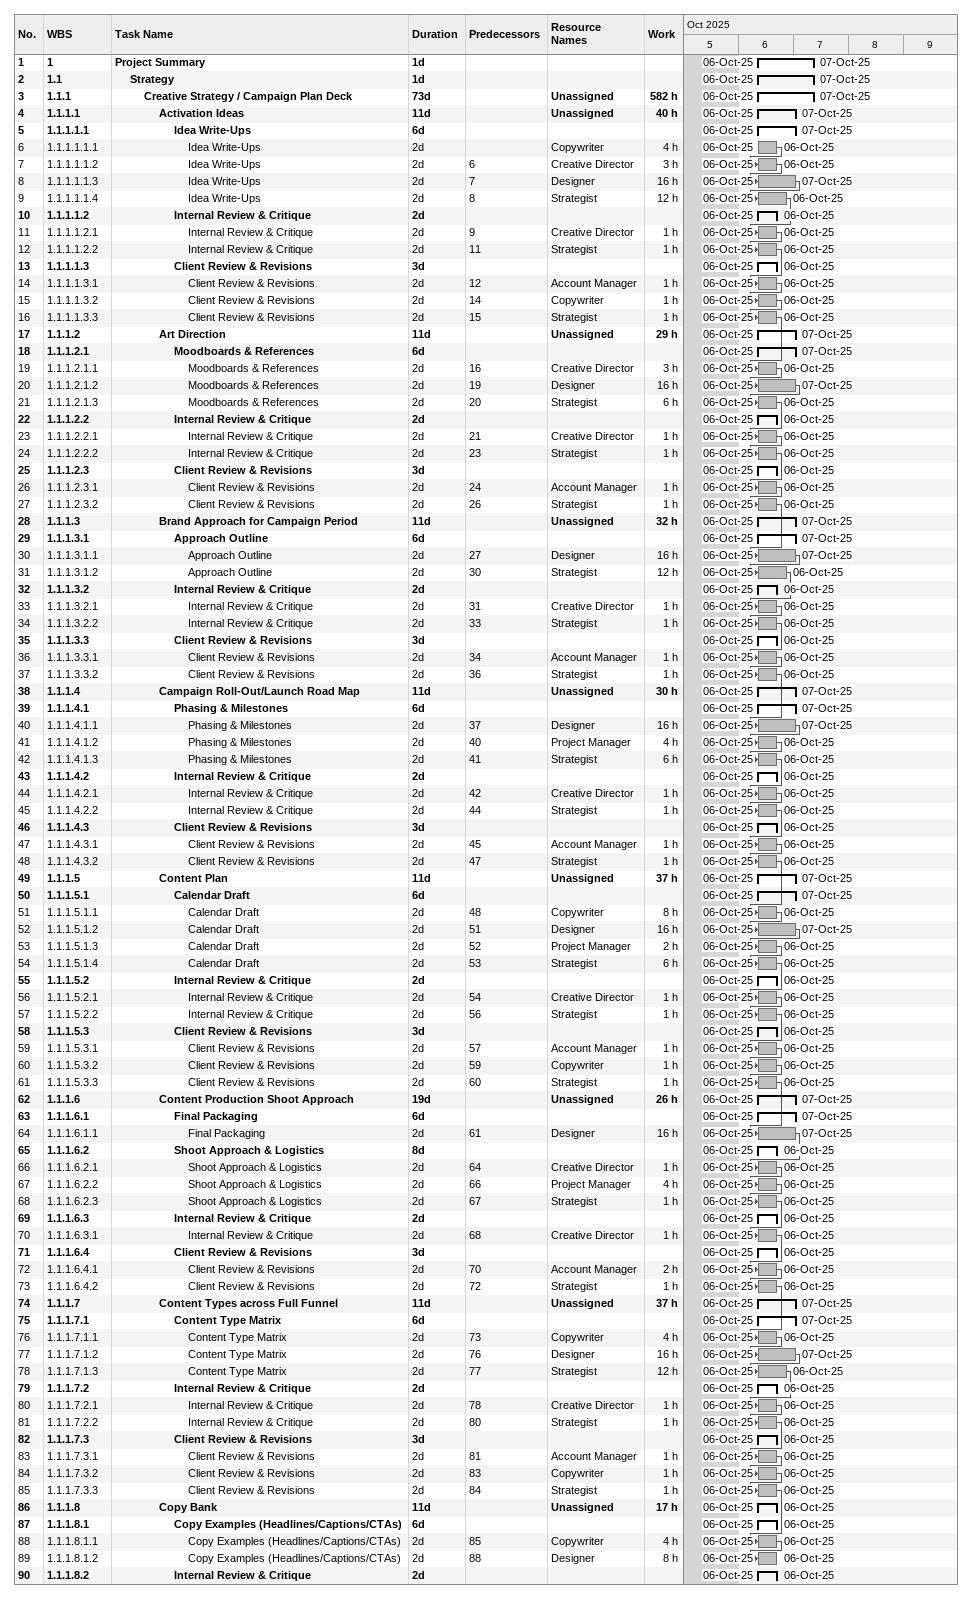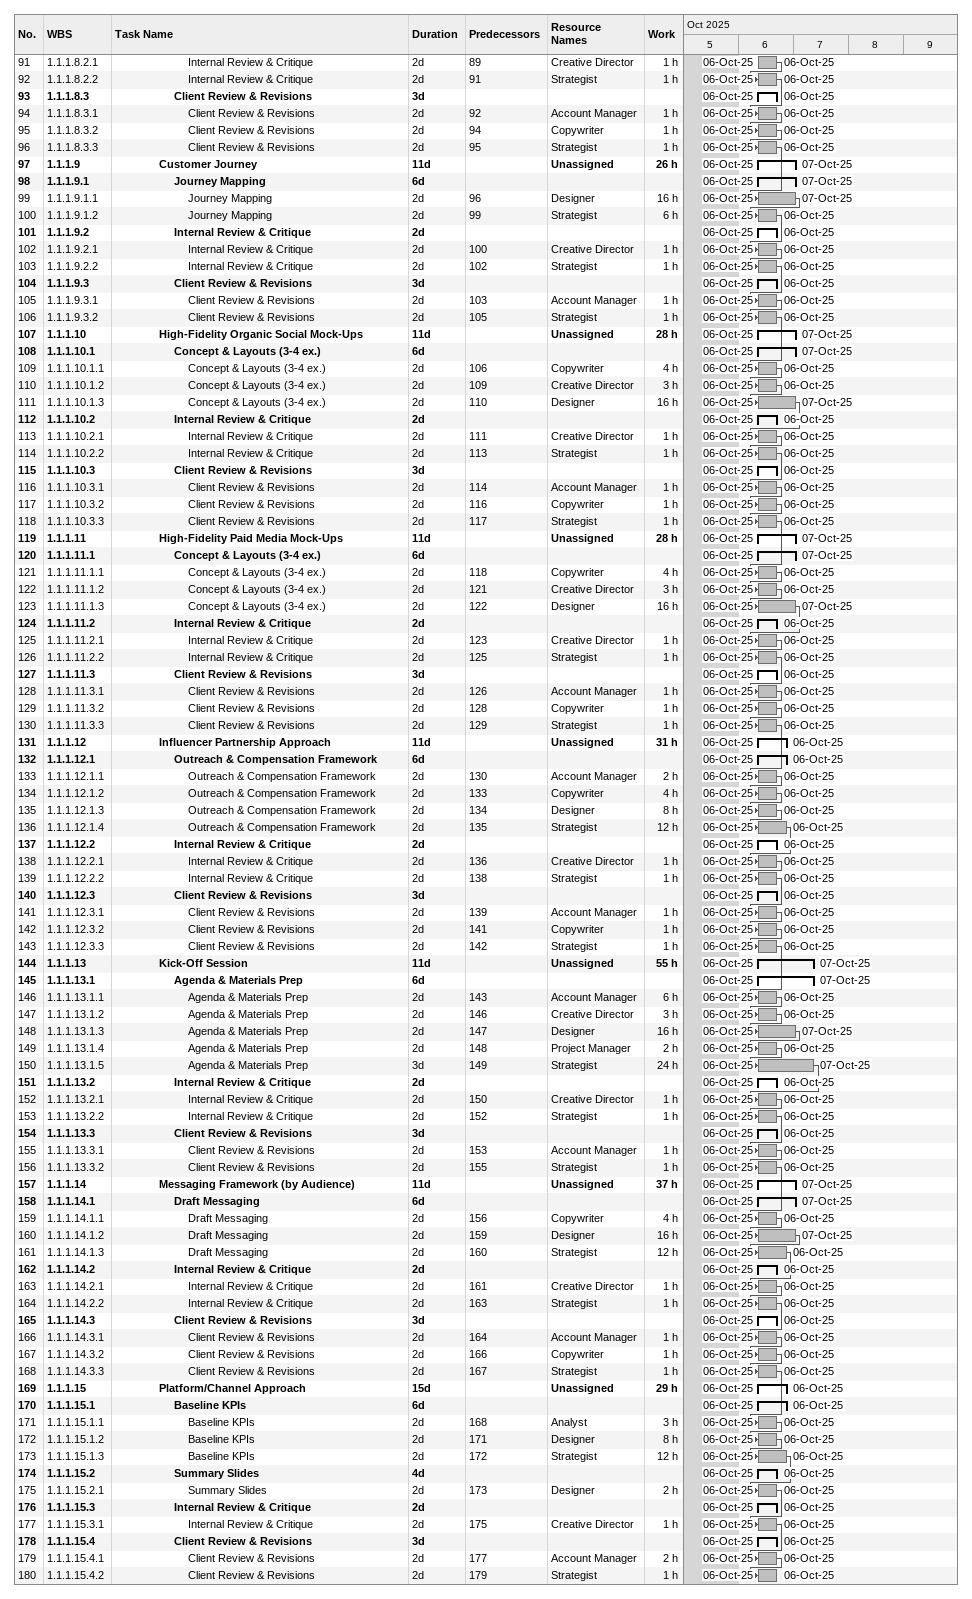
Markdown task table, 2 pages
| ID | WBS | Task | Duration | Start | Finish | Predecessors | Resources | Work (h) |
|---|---|---|---|---|---|---|---|---|
| 1 | 1 | **Project Summary** | 1d | 2025-10-06 | 2025-10-07 |  |  |  |
| 2 | 1.1 | **Strategy** | 1d | 2025-10-06 | 2025-10-07 |  |  |  |
| 3 | 1.1.1 | **Creative Strategy / Campaign Plan Deck** | 73d | 2025-10-06 | 2025-10-07 |  | Unassigned | 582 |
| 4 | 1.1.1.1 | **Activation Ideas** | 11d | 2025-10-06 | 2025-10-07 |  | Unassigned | 40 |
| 5 | 1.1.1.1.1 | **Idea Write-Ups** | 6d | 2025-10-06 | 2025-10-07 |  |  |  |
| 6 | 1.1.1.1.1.1 | Idea Write-Ups | 2d | 2025-10-06 | 2025-10-06 |  | Copywriter | 4 |
| 7 | 1.1.1.1.1.2 | Idea Write-Ups | 2d | 2025-10-06 | 2025-10-06 | 6 | Creative Director | 3 |
| 8 | 1.1.1.1.1.3 | Idea Write-Ups | 2d | 2025-10-06 | 2025-10-07 | 7 | Designer | 16 |
| 9 | 1.1.1.1.1.4 | Idea Write-Ups | 2d | 2025-10-06 | 2025-10-06 | 8 | Strategist | 12 |
| 10 | 1.1.1.1.2 | **Internal Review & Critique** | 2d | 2025-10-06 | 2025-10-06 |  |  |  |
| 11 | 1.1.1.1.2.1 | Internal Review & Critique | 2d | 2025-10-06 | 2025-10-06 | 9 | Creative Director | 1 |
| 12 | 1.1.1.1.2.2 | Internal Review & Critique | 2d | 2025-10-06 | 2025-10-06 | 11 | Strategist | 1 |
| 13 | 1.1.1.1.3 | **Client Review & Revisions** | 3d | 2025-10-06 | 2025-10-06 |  |  |  |
| 14 | 1.1.1.1.3.1 | Client Review & Revisions | 2d | 2025-10-06 | 2025-10-06 | 12 | Account Manager | 1 |
| 15 | 1.1.1.1.3.2 | Client Review & Revisions | 2d | 2025-10-06 | 2025-10-06 | 14 | Copywriter | 1 |
| 16 | 1.1.1.1.3.3 | Client Review & Revisions | 2d | 2025-10-06 | 2025-10-06 | 15 | Strategist | 1 |
| 17 | 1.1.1.2 | **Art Direction** | 11d | 2025-10-06 | 2025-10-07 |  | Unassigned | 29 |
| 18 | 1.1.1.2.1 | **Moodboards & References** | 6d | 2025-10-06 | 2025-10-07 |  |  |  |
| 19 | 1.1.1.2.1.1 | Moodboards & References | 2d | 2025-10-06 | 2025-10-06 | 16 | Creative Director | 3 |
| 20 | 1.1.1.2.1.2 | Moodboards & References | 2d | 2025-10-06 | 2025-10-07 | 19 | Designer | 16 |
| 21 | 1.1.1.2.1.3 | Moodboards & References | 2d | 2025-10-06 | 2025-10-06 | 20 | Strategist | 6 |
| 22 | 1.1.1.2.2 | **Internal Review & Critique** | 2d | 2025-10-06 | 2025-10-06 |  |  |  |
| 23 | 1.1.1.2.2.1 | Internal Review & Critique | 2d | 2025-10-06 | 2025-10-06 | 21 | Creative Director | 1 |
| 24 | 1.1.1.2.2.2 | Internal Review & Critique | 2d | 2025-10-06 | 2025-10-06 | 23 | Strategist | 1 |
| 25 | 1.1.1.2.3 | **Client Review & Revisions** | 3d | 2025-10-06 | 2025-10-06 |  |  |  |
| 26 | 1.1.1.2.3.1 | Client Review & Revisions | 2d | 2025-10-06 | 2025-10-06 | 24 | Account Manager | 1 |
| 27 | 1.1.1.2.3.2 | Client Review & Revisions | 2d | 2025-10-06 | 2025-10-06 | 26 | Strategist | 1 |
| 28 | 1.1.1.3 | **Brand Approach for Campaign Period** | 11d | 2025-10-06 | 2025-10-07 |  | Unassigned | 32 |
| 29 | 1.1.1.3.1 | **Approach Outline** | 6d | 2025-10-06 | 2025-10-07 |  |  |  |
| 30 | 1.1.1.3.1.1 | Approach Outline | 2d | 2025-10-06 | 2025-10-07 | 27 | Designer | 16 |
| 31 | 1.1.1.3.1.2 | Approach Outline | 2d | 2025-10-06 | 2025-10-06 | 30 | Strategist | 12 |
| 32 | 1.1.1.3.2 | **Internal Review & Critique** | 2d | 2025-10-06 | 2025-10-06 |  |  |  |
| 33 | 1.1.1.3.2.1 | Internal Review & Critique | 2d | 2025-10-06 | 2025-10-06 | 31 | Creative Director | 1 |
| 34 | 1.1.1.3.2.2 | Internal Review & Critique | 2d | 2025-10-06 | 2025-10-06 | 33 | Strategist | 1 |
| 35 | 1.1.1.3.3 | **Client Review & Revisions** | 3d | 2025-10-06 | 2025-10-06 |  |  |  |
| 36 | 1.1.1.3.3.1 | Client Review & Revisions | 2d | 2025-10-06 | 2025-10-06 | 34 | Account Manager | 1 |
| 37 | 1.1.1.3.3.2 | Client Review & Revisions | 2d | 2025-10-06 | 2025-10-06 | 36 | Strategist | 1 |
| 38 | 1.1.1.4 | **Campaign Roll-Out/Launch Road Map** | 11d | 2025-10-06 | 2025-10-07 |  | Unassigned | 30 |
| 39 | 1.1.1.4.1 | **Phasing & Milestones** | 6d | 2025-10-06 | 2025-10-07 |  |  |  |
| 40 | 1.1.1.4.1.1 | Phasing & Milestones | 2d | 2025-10-06 | 2025-10-07 | 37 | Designer | 16 |
| 41 | 1.1.1.4.1.2 | Phasing & Milestones | 2d | 2025-10-06 | 2025-10-06 | 40 | Project Manager | 4 |
| 42 | 1.1.1.4.1.3 | Phasing & Milestones | 2d | 2025-10-06 | 2025-10-06 | 41 | Strategist | 6 |
| 43 | 1.1.1.4.2 | **Internal Review & Critique** | 2d | 2025-10-06 | 2025-10-06 |  |  |  |
| 44 | 1.1.1.4.2.1 | Internal Review & Critique | 2d | 2025-10-06 | 2025-10-06 | 42 | Creative Director | 1 |
| 45 | 1.1.1.4.2.2 | Internal Review & Critique | 2d | 2025-10-06 | 2025-10-06 | 44 | Strategist | 1 |
| 46 | 1.1.1.4.3 | **Client Review & Revisions** | 3d | 2025-10-06 | 2025-10-06 |  |  |  |
| 47 | 1.1.1.4.3.1 | Client Review & Revisions | 2d | 2025-10-06 | 2025-10-06 | 45 | Account Manager | 1 |
| 48 | 1.1.1.4.3.2 | Client Review & Revisions | 2d | 2025-10-06 | 2025-10-06 | 47 | Strategist | 1 |
| 49 | 1.1.1.5 | **Content Plan** | 11d | 2025-10-06 | 2025-10-07 |  | Unassigned | 37 |
| 50 | 1.1.1.5.1 | **Calendar Draft** | 6d | 2025-10-06 | 2025-10-07 |  |  |  |
| 51 | 1.1.1.5.1.1 | Calendar Draft | 2d | 2025-10-06 | 2025-10-06 | 48 | Copywriter | 8 |
| 52 | 1.1.1.5.1.2 | Calendar Draft | 2d | 2025-10-06 | 2025-10-07 | 51 | Designer | 16 |
| 53 | 1.1.1.5.1.3 | Calendar Draft | 2d | 2025-10-06 | 2025-10-06 | 52 | Project Manager | 2 |
| 54 | 1.1.1.5.1.4 | Calendar Draft | 2d | 2025-10-06 | 2025-10-06 | 53 | Strategist | 6 |
| 55 | 1.1.1.5.2 | **Internal Review & Critique** | 2d | 2025-10-06 | 2025-10-06 |  |  |  |
| 56 | 1.1.1.5.2.1 | Internal Review & Critique | 2d | 2025-10-06 | 2025-10-06 | 54 | Creative Director | 1 |
| 57 | 1.1.1.5.2.2 | Internal Review & Critique | 2d | 2025-10-06 | 2025-10-06 | 56 | Strategist | 1 |
| 58 | 1.1.1.5.3 | **Client Review & Revisions** | 3d | 2025-10-06 | 2025-10-06 |  |  |  |
| 59 | 1.1.1.5.3.1 | Client Review & Revisions | 2d | 2025-10-06 | 2025-10-06 | 57 | Account Manager | 1 |
| 60 | 1.1.1.5.3.2 | Client Review & Revisions | 2d | 2025-10-06 | 2025-10-06 | 59 | Copywriter | 1 |
| 61 | 1.1.1.5.3.3 | Client Review & Revisions | 2d | 2025-10-06 | 2025-10-06 | 60 | Strategist | 1 |
| 62 | 1.1.1.6 | **Content Production Shoot Approach** | 19d | 2025-10-06 | 2025-10-07 |  | Unassigned | 26 |
| 63 | 1.1.1.6.1 | **Final Packaging** | 6d | 2025-10-06 | 2025-10-07 |  |  |  |
| 64 | 1.1.1.6.1.1 | Final Packaging | 2d | 2025-10-06 | 2025-10-07 | 61 | Designer | 16 |
| 65 | 1.1.1.6.2 | **Shoot Approach & Logistics** | 8d | 2025-10-06 | 2025-10-06 |  |  |  |
| 66 | 1.1.1.6.2.1 | Shoot Approach & Logistics | 2d | 2025-10-06 | 2025-10-06 | 64 | Creative Director | 1 |
| 67 | 1.1.1.6.2.2 | Shoot Approach & Logistics | 2d | 2025-10-06 | 2025-10-06 | 66 | Project Manager | 4 |
| 68 | 1.1.1.6.2.3 | Shoot Approach & Logistics | 2d | 2025-10-06 | 2025-10-06 | 67 | Strategist | 1 |
| 69 | 1.1.1.6.3 | **Internal Review & Critique** | 2d | 2025-10-06 | 2025-10-06 |  |  |  |
| 70 | 1.1.1.6.3.1 | Internal Review & Critique | 2d | 2025-10-06 | 2025-10-06 | 68 | Creative Director | 1 |
| 71 | 1.1.1.6.4 | **Client Review & Revisions** | 3d | 2025-10-06 | 2025-10-06 |  |  |  |
| 72 | 1.1.1.6.4.1 | Client Review & Revisions | 2d | 2025-10-06 | 2025-10-06 | 70 | Account Manager | 2 |
| 73 | 1.1.1.6.4.2 | Client Review & Revisions | 2d | 2025-10-06 | 2025-10-06 | 72 | Strategist | 1 |
| 74 | 1.1.1.7 | **Content Types across Full Funnel** | 11d | 2025-10-06 | 2025-10-07 |  | Unassigned | 37 |
| 75 | 1.1.1.7.1 | **Content Type Matrix** | 6d | 2025-10-06 | 2025-10-07 |  |  |  |
| 76 | 1.1.1.7.1.1 | Content Type Matrix | 2d | 2025-10-06 | 2025-10-06 | 73 | Copywriter | 4 |
| 77 | 1.1.1.7.1.2 | Content Type Matrix | 2d | 2025-10-06 | 2025-10-07 | 76 | Designer | 16 |
| 78 | 1.1.1.7.1.3 | Content Type Matrix | 2d | 2025-10-06 | 2025-10-06 | 77 | Strategist | 12 |
| 79 | 1.1.1.7.2 | **Internal Review & Critique** | 2d | 2025-10-06 | 2025-10-06 |  |  |  |
| 80 | 1.1.1.7.2.1 | Internal Review & Critique | 2d | 2025-10-06 | 2025-10-06 | 78 | Creative Director | 1 |
| 81 | 1.1.1.7.2.2 | Internal Review & Critique | 2d | 2025-10-06 | 2025-10-06 | 80 | Strategist | 1 |
| 82 | 1.1.1.7.3 | **Client Review & Revisions** | 3d | 2025-10-06 | 2025-10-06 |  |  |  |
| 83 | 1.1.1.7.3.1 | Client Review & Revisions | 2d | 2025-10-06 | 2025-10-06 | 81 | Account Manager | 1 |
| 84 | 1.1.1.7.3.2 | Client Review & Revisions | 2d | 2025-10-06 | 2025-10-06 | 83 | Copywriter | 1 |
| 85 | 1.1.1.7.3.3 | Client Review & Revisions | 2d | 2025-10-06 | 2025-10-06 | 84 | Strategist | 1 |
| 86 | 1.1.1.8 | **Copy Bank** | 11d | 2025-10-06 | 2025-10-06 |  | Unassigned | 17 |
| 87 | 1.1.1.8.1 | **Copy Examples (Headlines/Captions/CTAs)** | 6d | 2025-10-06 | 2025-10-06 |  |  |  |
| 88 | 1.1.1.8.1.1 | Copy Examples (Headlines/Captions/CTAs) | 2d | 2025-10-06 | 2025-10-06 | 85 | Copywriter | 4 |
| 89 | 1.1.1.8.1.2 | Copy Examples (Headlines/Captions/CTAs) | 2d | 2025-10-06 | 2025-10-06 | 88 | Designer | 8 |
| 90 | 1.1.1.8.2 | **Internal Review & Critique** | 2d | 2025-10-06 | 2025-10-06 |  |  |  |
| 91 | 1.1.1.8.2.1 | Internal Review & Critique | 2d | 2025-10-06 | 2025-10-06 | 89 | Creative Director | 1 |
| 92 | 1.1.1.8.2.2 | Internal Review & Critique | 2d | 2025-10-06 | 2025-10-06 | 91 | Strategist | 1 |
| 93 | 1.1.1.8.3 | **Client Review & Revisions** | 3d | 2025-10-06 | 2025-10-06 |  |  |  |
| 94 | 1.1.1.8.3.1 | Client Review & Revisions | 2d | 2025-10-06 | 2025-10-06 | 92 | Account Manager | 1 |
| 95 | 1.1.1.8.3.2 | Client Review & Revisions | 2d | 2025-10-06 | 2025-10-06 | 94 | Copywriter | 1 |
| 96 | 1.1.1.8.3.3 | Client Review & Revisions | 2d | 2025-10-06 | 2025-10-06 | 95 | Strategist | 1 |
| 97 | 1.1.1.9 | **Customer Journey** | 11d | 2025-10-06 | 2025-10-07 |  | Unassigned | 26 |
| 98 | 1.1.1.9.1 | **Journey Mapping** | 6d | 2025-10-06 | 2025-10-07 |  |  |  |
| 99 | 1.1.1.9.1.1 | Journey Mapping | 2d | 2025-10-06 | 2025-10-07 | 96 | Designer | 16 |
| 100 | 1.1.1.9.1.2 | Journey Mapping | 2d | 2025-10-06 | 2025-10-06 | 99 | Strategist | 6 |
| 101 | 1.1.1.9.2 | **Internal Review & Critique** | 2d | 2025-10-06 | 2025-10-06 |  |  |  |
| 102 | 1.1.1.9.2.1 | Internal Review & Critique | 2d | 2025-10-06 | 2025-10-06 | 100 | Creative Director | 1 |
| 103 | 1.1.1.9.2.2 | Internal Review & Critique | 2d | 2025-10-06 | 2025-10-06 | 102 | Strategist | 1 |
| 104 | 1.1.1.9.3 | **Client Review & Revisions** | 3d | 2025-10-06 | 2025-10-06 |  |  |  |
| 105 | 1.1.1.9.3.1 | Client Review & Revisions | 2d | 2025-10-06 | 2025-10-06 | 103 | Account Manager | 1 |
| 106 | 1.1.1.9.3.2 | Client Review & Revisions | 2d | 2025-10-06 | 2025-10-06 | 105 | Strategist | 1 |
| 107 | 1.1.1.10 | **High-Fidelity Organic Social Mock-Ups** | 11d | 2025-10-06 | 2025-10-07 |  | Unassigned | 28 |
| 108 | 1.1.1.10.1 | **Concept & Layouts (3-4 ex.)** | 6d | 2025-10-06 | 2025-10-07 |  |  |  |
| 109 | 1.1.1.10.1.1 | Concept & Layouts (3-4 ex.) | 2d | 2025-10-06 | 2025-10-06 | 106 | Copywriter | 4 |
| 110 | 1.1.1.10.1.2 | Concept & Layouts (3-4 ex.) | 2d | 2025-10-06 | 2025-10-06 | 109 | Creative Director | 3 |
| 111 | 1.1.1.10.1.3 | Concept & Layouts (3-4 ex.) | 2d | 2025-10-06 | 2025-10-07 | 110 | Designer | 16 |
| 112 | 1.1.1.10.2 | **Internal Review & Critique** | 2d | 2025-10-06 | 2025-10-06 |  |  |  |
| 113 | 1.1.1.10.2.1 | Internal Review & Critique | 2d | 2025-10-06 | 2025-10-06 | 111 | Creative Director | 1 |
| 114 | 1.1.1.10.2.2 | Internal Review & Critique | 2d | 2025-10-06 | 2025-10-06 | 113 | Strategist | 1 |
| 115 | 1.1.1.10.3 | **Client Review & Revisions** | 3d | 2025-10-06 | 2025-10-06 |  |  |  |
| 116 | 1.1.1.10.3.1 | Client Review & Revisions | 2d | 2025-10-06 | 2025-10-06 | 114 | Account Manager | 1 |
| 117 | 1.1.1.10.3.2 | Client Review & Revisions | 2d | 2025-10-06 | 2025-10-06 | 116 | Copywriter | 1 |
| 118 | 1.1.1.10.3.3 | Client Review & Revisions | 2d | 2025-10-06 | 2025-10-06 | 117 | Strategist | 1 |
| 119 | 1.1.1.11 | **High-Fidelity Paid Media Mock-Ups** | 11d | 2025-10-06 | 2025-10-07 |  | Unassigned | 28 |
| 120 | 1.1.1.11.1 | **Concept & Layouts (3-4 ex.)** | 6d | 2025-10-06 | 2025-10-07 |  |  |  |
| 121 | 1.1.1.11.1.1 | Concept & Layouts (3-4 ex.) | 2d | 2025-10-06 | 2025-10-06 | 118 | Copywriter | 4 |
| 122 | 1.1.1.11.1.2 | Concept & Layouts (3-4 ex.) | 2d | 2025-10-06 | 2025-10-06 | 121 | Creative Director | 3 |
| 123 | 1.1.1.11.1.3 | Concept & Layouts (3-4 ex.) | 2d | 2025-10-06 | 2025-10-07 | 122 | Designer | 16 |
| 124 | 1.1.1.11.2 | **Internal Review & Critique** | 2d | 2025-10-06 | 2025-10-06 |  |  |  |
| 125 | 1.1.1.11.2.1 | Internal Review & Critique | 2d | 2025-10-06 | 2025-10-06 | 123 | Creative Director | 1 |
| 126 | 1.1.1.11.2.2 | Internal Review & Critique | 2d | 2025-10-06 | 2025-10-06 | 125 | Strategist | 1 |
| 127 | 1.1.1.11.3 | **Client Review & Revisions** | 3d | 2025-10-06 | 2025-10-06 |  |  |  |
| 128 | 1.1.1.11.3.1 | Client Review & Revisions | 2d | 2025-10-06 | 2025-10-06 | 126 | Account Manager | 1 |
| 129 | 1.1.1.11.3.2 | Client Review & Revisions | 2d | 2025-10-06 | 2025-10-06 | 128 | Copywriter | 1 |
| 130 | 1.1.1.11.3.3 | Client Review & Revisions | 2d | 2025-10-06 | 2025-10-06 | 129 | Strategist | 1 |
| 131 | 1.1.1.12 | **Influencer Partnership Approach** | 11d | 2025-10-06 | 2025-10-06 |  | Unassigned | 31 |
| 132 | 1.1.1.12.1 | **Outreach & Compensation Framework** | 6d | 2025-10-06 | 2025-10-06 |  |  |  |
| 133 | 1.1.1.12.1.1 | Outreach & Compensation Framework | 2d | 2025-10-06 | 2025-10-06 | 130 | Account Manager | 2 |
| 134 | 1.1.1.12.1.2 | Outreach & Compensation Framework | 2d | 2025-10-06 | 2025-10-06 | 133 | Copywriter | 4 |
| 135 | 1.1.1.12.1.3 | Outreach & Compensation Framework | 2d | 2025-10-06 | 2025-10-06 | 134 | Designer | 8 |
| 136 | 1.1.1.12.1.4 | Outreach & Compensation Framework | 2d | 2025-10-06 | 2025-10-06 | 135 | Strategist | 12 |
| 137 | 1.1.1.12.2 | **Internal Review & Critique** | 2d | 2025-10-06 | 2025-10-06 |  |  |  |
| 138 | 1.1.1.12.2.1 | Internal Review & Critique | 2d | 2025-10-06 | 2025-10-06 | 136 | Creative Director | 1 |
| 139 | 1.1.1.12.2.2 | Internal Review & Critique | 2d | 2025-10-06 | 2025-10-06 | 138 | Strategist | 1 |
| 140 | 1.1.1.12.3 | **Client Review & Revisions** | 3d | 2025-10-06 | 2025-10-06 |  |  |  |
| 141 | 1.1.1.12.3.1 | Client Review & Revisions | 2d | 2025-10-06 | 2025-10-06 | 139 | Account Manager | 1 |
| 142 | 1.1.1.12.3.2 | Client Review & Revisions | 2d | 2025-10-06 | 2025-10-06 | 141 | Copywriter | 1 |
| 143 | 1.1.1.12.3.3 | Client Review & Revisions | 2d | 2025-10-06 | 2025-10-06 | 142 | Strategist | 1 |
| 144 | 1.1.1.13 | **Kick-Off Session** | 11d | 2025-10-06 | 2025-10-07 |  | Unassigned | 55 |
| 145 | 1.1.1.13.1 | **Agenda & Materials Prep** | 6d | 2025-10-06 | 2025-10-07 |  |  |  |
| 146 | 1.1.1.13.1.1 | Agenda & Materials Prep | 2d | 2025-10-06 | 2025-10-06 | 143 | Account Manager | 6 |
| 147 | 1.1.1.13.1.2 | Agenda & Materials Prep | 2d | 2025-10-06 | 2025-10-06 | 146 | Creative Director | 3 |
| 148 | 1.1.1.13.1.3 | Agenda & Materials Prep | 2d | 2025-10-06 | 2025-10-07 | 147 | Designer | 16 |
| 149 | 1.1.1.13.1.4 | Agenda & Materials Prep | 2d | 2025-10-06 | 2025-10-06 | 148 | Project Manager | 2 |
| 150 | 1.1.1.13.1.5 | Agenda & Materials Prep | 3d | 2025-10-06 | 2025-10-07 | 149 | Strategist | 24 |
| 151 | 1.1.1.13.2 | **Internal Review & Critique** | 2d | 2025-10-06 | 2025-10-06 |  |  |  |
| 152 | 1.1.1.13.2.1 | Internal Review & Critique | 2d | 2025-10-06 | 2025-10-06 | 150 | Creative Director | 1 |
| 153 | 1.1.1.13.2.2 | Internal Review & Critique | 2d | 2025-10-06 | 2025-10-06 | 152 | Strategist | 1 |
| 154 | 1.1.1.13.3 | **Client Review & Revisions** | 3d | 2025-10-06 | 2025-10-06 |  |  |  |
| 155 | 1.1.1.13.3.1 | Client Review & Revisions | 2d | 2025-10-06 | 2025-10-06 | 153 | Account Manager | 1 |
| 156 | 1.1.1.13.3.2 | Client Review & Revisions | 2d | 2025-10-06 | 2025-10-06 | 155 | Strategist | 1 |
| 157 | 1.1.1.14 | **Messaging Framework (by Audience)** | 11d | 2025-10-06 | 2025-10-07 |  | Unassigned | 37 |
| 158 | 1.1.1.14.1 | **Draft Messaging** | 6d | 2025-10-06 | 2025-10-07 |  |  |  |
| 159 | 1.1.1.14.1.1 | Draft Messaging | 2d | 2025-10-06 | 2025-10-06 | 156 | Copywriter | 4 |
| 160 | 1.1.1.14.1.2 | Draft Messaging | 2d | 2025-10-06 | 2025-10-07 | 159 | Designer | 16 |
| 161 | 1.1.1.14.1.3 | Draft Messaging | 2d | 2025-10-06 | 2025-10-06 | 160 | Strategist | 12 |
| 162 | 1.1.1.14.2 | **Internal Review & Critique** | 2d | 2025-10-06 | 2025-10-06 |  |  |  |
| 163 | 1.1.1.14.2.1 | Internal Review & Critique | 2d | 2025-10-06 | 2025-10-06 | 161 | Creative Director | 1 |
| 164 | 1.1.1.14.2.2 | Internal Review & Critique | 2d | 2025-10-06 | 2025-10-06 | 163 | Strategist | 1 |
| 165 | 1.1.1.14.3 | **Client Review & Revisions** | 3d | 2025-10-06 | 2025-10-06 |  |  |  |
| 166 | 1.1.1.14.3.1 | Client Review & Revisions | 2d | 2025-10-06 | 2025-10-06 | 164 | Account Manager | 1 |
| 167 | 1.1.1.14.3.2 | Client Review & Revisions | 2d | 2025-10-06 | 2025-10-06 | 166 | Copywriter | 1 |
| 168 | 1.1.1.14.3.3 | Client Review & Revisions | 2d | 2025-10-06 | 2025-10-06 | 167 | Strategist | 1 |
| 169 | 1.1.1.15 | **Platform/Channel Approach** | 15d | 2025-10-06 | 2025-10-06 |  | Unassigned | 29 |
| 170 | 1.1.1.15.1 | **Baseline KPIs** | 6d | 2025-10-06 | 2025-10-06 |  |  |  |
| 171 | 1.1.1.15.1.1 | Baseline KPIs | 2d | 2025-10-06 | 2025-10-06 | 168 | Analyst | 3 |
| 172 | 1.1.1.15.1.2 | Baseline KPIs | 2d | 2025-10-06 | 2025-10-06 | 171 | Designer | 8 |
| 173 | 1.1.1.15.1.3 | Baseline KPIs | 2d | 2025-10-06 | 2025-10-06 | 172 | Strategist | 12 |
| 174 | 1.1.1.15.2 | **Summary Slides** | 4d | 2025-10-06 | 2025-10-06 |  |  |  |
| 175 | 1.1.1.15.2.1 | Summary Slides | 2d | 2025-10-06 | 2025-10-06 | 173 | Designer | 2 |
| 176 | 1.1.1.15.3 | **Internal Review & Critique** | 2d | 2025-10-06 | 2025-10-06 |  |  |  |
| 177 | 1.1.1.15.3.1 | Internal Review & Critique | 2d | 2025-10-06 | 2025-10-06 | 175 | Creative Director | 1 |
| 178 | 1.1.1.15.4 | **Client Review & Revisions** | 3d | 2025-10-06 | 2025-10-06 |  |  |  |
| 179 | 1.1.1.15.4.1 | Client Review & Revisions | 2d | 2025-10-06 | 2025-10-06 | 177 | Account Manager | 2 |
| 180 | 1.1.1.15.4.2 | Client Review & Revisions | 2d | 2025-10-06 | 2025-10-06 | 179 | Strategist | 1 |
